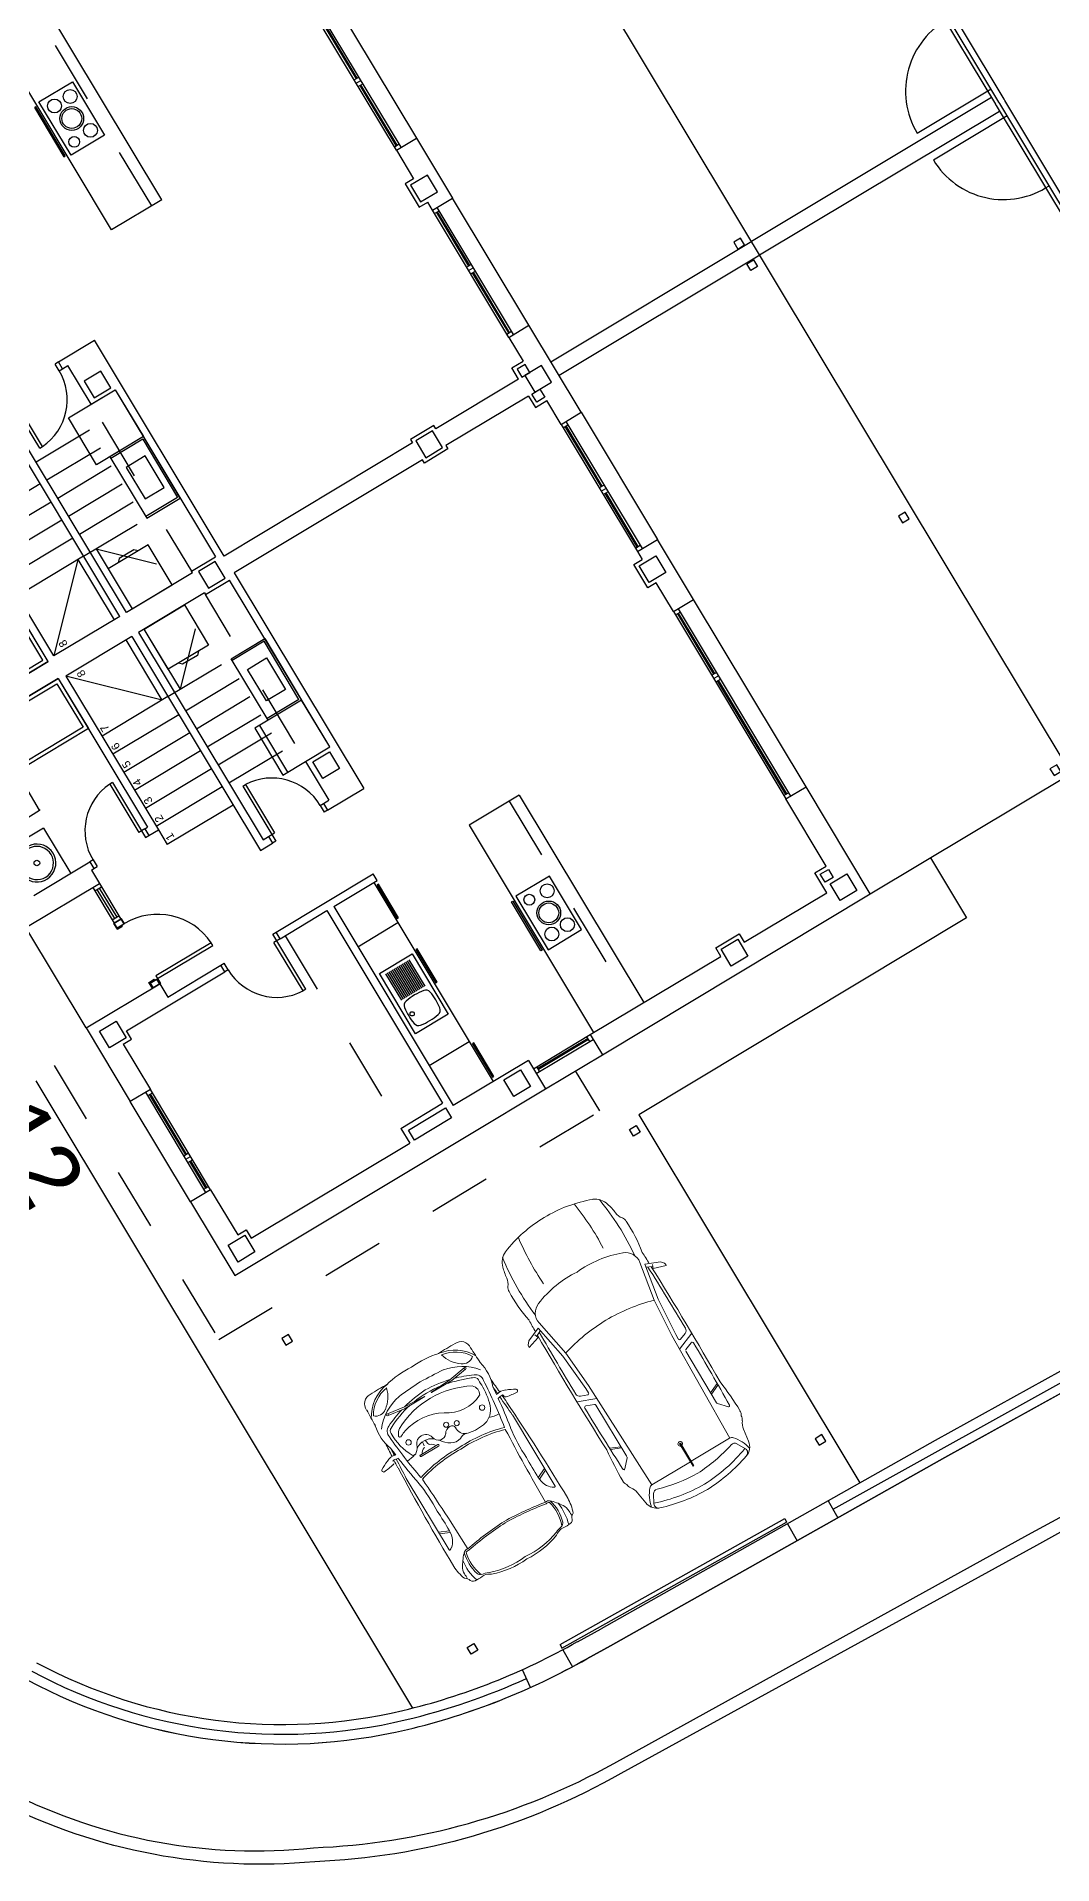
# Model space of a CAD drawing. Header units: millimetres. Extents: x 441061 to 442903, y 4515148 to 4515613.
# Drawn here: x 442452.112 to 442453.739, y 4515539.231 to 4515542.16 of the extents above; entities that cross this region are included whole.
import ezdxf
from ezdxf.enums import TextEntityAlignment as Align

# ---------------------------------------------------------------- set-up
doc = ezdxf.new("R2010")
doc.units = ezdxf.units.MM
doc.linetypes.add('CONTINUA', pattern=[0])
doc.linetypes.add('RAYITAS', pattern=[0.375, 0.25, -0.125])
for name, color, linetype in [('01_mono BAJA', 2, 'Continuous'), ('01_piscinas', 254, 'Continuous'), ('01_proyección', 4, 'RAYITAS')]:
    doc.layers.add(name, color=color, linetype=linetype)
doc.layers.add('01_muebles_B', color=254, linetype='Continuous', lineweight=5)
doc.styles.add('Estilo1', font='swissel.ttf')
doc.styles.add('NIEVES2', font='sanss___.ttf')

# ---------------------------------------------------------------- blocks, each defined once
blk = doc.blocks.new('A$C6A825EFA')
at = {"layer": '01_mono BAJA', "color": 254}
for p, q in [((1.1, 12.5, 0), (0, 12.5, 0)), ((0, 12.5, 0), (0, 7.855, 0)), ((1.1, 12.2, 0), (1.1, 12.5, 0)), ((1.1, 12.5, 0), (2.6, 12.5, 0)), ((3.7, 12.5, 0), (2.6, 12.5, 0)), ((2.6, 12.2, 0), (2.6, 12.5, 0)), ((3.7, 12.5, 0), (3.7, 11.4, 0)), ((3.7, 12.5, 0), (5.2, 12.5, 0)), ((5.2, 12.5, 0), (5.2, 11.4, 0)), ((1.1, 12.2, 0), (0.425, 12.2, 0)), ((0.425, 12.2), (0.425, 12.075)), ((1.1, 12.27, 0), (2.6, 12.27, 0)), ((1.1, 12.2, 0), (2.6, 12.2, 0)), ((1.15, 12.27, 0), (1.15, 12.2, 0)), ((1.15, 12.242, 0), (1.55, 12.242, 0)), ((1.15, 12.228, 0), (1.55, 12.228, 0)), ((1.55, 12.27, 0), (1.55, 12.2, 0)), ((1.6, 12.27, 0), (1.6, 12.2, 0)), ((1.65, 12.27, 0), (1.65, 12.2, 0)), ((1.65, 12.242, 0), (2.55, 12.242, 0)), ((1.65, 12.228, 0), (2.55, 12.228, 0)), ((2.55, 12.27, 0), (2.55, 12.2, 0)), ((3.275, 12.2, 0), (2.6, 12.2, 0)), ((3.275, 12.2), (3.275, 12.075)), ((5.5, 12.2, 0), (5.5, 11.366, 0)), ((6.175, 11.65, 0), (6.175, 12.2, 0)), ((0.3, 12.075, 0), (0.3, 9.705, 0)), ((0.425, 12.075), (0.3, 12.075)), ((3.275, 12.075), (3.4, 12.075)), ((3.4, 12.075, 0), (3.4, 10.606, 0)), ((7.725, 10.5, 0), (7.725, 12.075, 0)), ((7.975, 10.5, 0), (7.975, 12.075, 0)), ((3.785, 11.5, 0), (3.785, 11.44, 0)), ((4.58, 11.5, 0), (4.58, 11.44, 0)), ((4.665, 11.5, 0), (4.665, 11.4, 0)), ((5.2, 11.5, 0), (4.665, 11.5, 0)), ((4.715, 11.5, 0), (4.715, 11.4, 0)), ((5.15, 11.5, 0), (5.15, 11.4, 0)), ((6.175, 11.65, 0), (5.5, 11.65, 0)), ((3.7, 11.4, 0), (3.5, 11.4, 0)), ((3.5, 11.4, 0), (3.5, 10.606, 0)), ((3.71, 11.4, 0), (3.77, 11.4, 0)), ((3.77, 11.43, 0), (3.77, 11.4, 0)), ((4.595, 11.43, 0), (4.595, 11.4, 0)), ((5.2, 11.4, 0), (4.665, 11.4, 0)), ((5.15, 11.467, 0), (4.715, 11.467, 0)), ((5.15, 11.433, 0), (4.715, 11.433, 0)), ((5.4, 11.4, 0), (5.2, 11.4, 0)), ((5.4, 11.4, 0), (5.4, 11.366, 0)), ((5.5, 11.366, 0), (5.4, 11.366, 0)), ((5.4, 11.366, 0), (5.4, 11.316, 0)), ((5.5, 11.316, 0), (5.4, 11.316, 0)), ((5.5, 11.316, 0), (5.5, 11.366, 0)), ((3.4, 10.606, 0), (3.5, 10.606, 0)), ((3.4, 10.556, 0), (3.4, 10.606, 0)), ((3.4, 10.556, 0), (3.5, 10.556, 0)), ((3.5, 10.606, 0), (3.5, 10.556, 0)), ((6.224, 10.591, 0), (5.4, 10.591, 0)), ((5.4, 10.591, 0), (5.4, 10.541, 0)), ((5.5, 10.541, 0), (5.5, 10.632, 0)), ((6.224, 10.632, 0), (5.5, 10.632, 0)), ((6.224, 10.591, 0), (6.224, 10.632, 0)), ((5.18, 9.415, 0), (5.18, 10.4, 0)), ((5.4, 10.4, 0), (5.18, 10.4, 0)), ((5.4, 10.541, 0), (5.4, 10.4, 0)), ((5.5, 10.541, 0), (5.4, 10.541, 0)), ((7.7, 10.4, 0), (5.4, 10.4, 0)), ((5.45, 9.415, 0), (5.45, 10.4, 0)), ((5.5, 10.541, 0), (5.5, 10.5, 0)), ((7.725, 10.5, 0), (5.5, 10.5, 0)), ((5.72, 9.415, 0), (5.72, 10.4, 0)), ((5.99, 9.415, 0), (5.99, 10.4, 0)), ((6.26, 9.415, 0), (6.26, 10.4, 0)), ((6.53, 9.415, 0), (6.53, 10.4, 0)), ((6.8, 9.415, 0), (6.8, 10.4, 0)), ((6.8, 9.5, 0), (7.7, 10.4, 0)), ((7.7, 9.415, 0), (7.7, 10.4, 0)), ((8, 10.4, 0), (10.3, 10.4, 0)), ((8, 9.415, 0), (8, 10.4, 0)), ((8.9, 9.5, 0), (8, 10.4, 0)), ((8.025, 10.5, 0), (10.2, 10.5, 0)), ((8.9, 9.415, 0), (8.9, 10.4, 0)), ((9.17, 9.415, 0), (9.17, 10.4, 0)), ((9.44, 9.415, 0), (9.44, 10.4, 0)), ((9.71, 9.415, 0), (9.71, 10.4, 0)), ((9.98, 9.415, 0), (9.98, 10.4, 0)), ((2.676, 9.831, 0), (2.676, 9.872, 0)), ((2.676, 9.872, 0), (3.4, 9.872, 0)), ((3.4, 9.781, 0), (3.4, 9.872, 0)), ((0.52, 9.705, 0), (0.3, 9.705, 0)), ((0.52, 9.705, 0), (0.52, 9.08, 0)), ((2.676, 9.831, 0), (3.5, 9.831, 0)), ((3.4, 9.781, 0), (3.4, 9.08, 0)), ((3.4, 9.781, 0), (3.5, 9.781, 0)), ((3.5, 9.831, 0), (3.5, 9.781, 0)), ((3.5, 9.781, 0), (3.5, 8.33, 0)), ((7.7, 9.415, 0), (4.5, 9.415, 0)), ((4.5, 9.415, 0), (4.5, 9.235, 0)), ((4.5, 9.415, 0), (4.5, 9.235, 0)), ((6.8, 9.5, 0), (7.7, 9.5, 0)), ((8.9, 9.5, 0), (8, 9.5, 0)), ((8, 9.415, 0), (11.2, 9.415, 0)), ((4.6, 9.235, 0), (4.5, 9.235, 0)), ((4.5, 9.185, 0), (4.5, 9.235, 0)), ((5.324, 9.185, 0), (4.5, 9.185, 0)), ((7.7, 9.315, 0), (4.6, 9.315, 0)), ((4.6, 9.315, 0), (4.6, 9.235, 0)), ((4.6, 9.315, 0), (4.6, 9.235, 0)), ((4.6, 9.235, 0), (4.6, 9.144, 0)), ((5.324, 9.144, 0), (4.6, 9.144, 0)), ((5.324, 9.185, 0), (5.324, 9.144, 0)), ((7.7, 8.33, 0), (7.7, 9.315, 0)), ((8, 8.33, 0), (8, 9.315, 0)), ((8, 9.315, 0), (11.1, 9.315, 0)), ((10.376, 9.185, 0), (10.376, 9.144, 0)), ((10.376, 9.185, 0), (11.2, 9.185, 0)), ((10.376, 9.144, 0), (11.1, 9.144, 0)), ((3.4, 8.98, 0), (0.425, 8.98, 0)), ((0.425, 7.855, 0), (0.425, 8.98, 0)), ((3.4, 9.08, 0), (0.52, 9.08, 0)), ((1.025, 8.98, 0), (1.025, 8.38, 0)), ((1.462, 8.43, 0), (1.462, 8.92, 0)), ((1.462, 8.92, 0), (2.362, 8.92, 0)), ((2.362, 8.92, 0), (2.362, 8.43, 0)), ((2.8, 8.98, 0), (2.8, 8.38, 0)), ((3.4, 8.98, 0), (3.4, 8.33, 0)), ((1.921, 8.85, 0), (2.317, 8.85, 0)), ((1.921, 8.825, 0), (2.317, 8.825, 0)), ((1.921, 8.8, 0), (2.317, 8.8, 0)), ((1.921, 8.775, 0), (2.317, 8.775, 0)), ((1.921, 8.75, 0), (2.317, 8.75, 0)), ((1.921, 8.725, 0), (2.317, 8.725, 0)), ((1.921, 8.7, 0), (2.317, 8.7, 0)), ((1.921, 8.675, 0), (2.317, 8.675, 0)), ((1.921, 8.65, 0), (2.317, 8.65, 0)), ((1.921, 8.625, 0), (2.317, 8.625, 0)), ((1.921, 8.6, 0), (2.317, 8.6, 0)), ((1.921, 8.575, 0), (2.317, 8.575, 0)), ((1.921, 8.55, 0), (2.317, 8.55, 0)), ((1.921, 8.525, 0), (2.317, 8.525, 0)), ((1.921, 8.5, 0), (2.317, 8.5, 0)), ((4.5, 8.41, 0), (4.5, 8.46, 0)), ((4.6, 8.46, 0), (4.5, 8.46, 0)), ((4.6, 8.46, 0), (4.6, 8.41, 0)), ((5.88, 8.6, 0), (5.18, 8.6, 0)), ((5.905, 7.995, 0), (5.905, 8.47, 0)), ((6.775, 7.995, 0), (6.775, 8.47, 0)), ((8.925, 7.995, 0), (8.925, 8.47, 0)), ((9.795, 7.995, 0), (9.795, 8.47, 0)), ((11.1, 8.46, 0), (11.1, 8.41, 0)), ((11.1, 8.46, 0), (11.2, 8.46, 0)), ((11.2, 8.41, 0), (11.2, 8.46, 0)), ((3.4, 8.38, 0), (0.425, 8.38, 0)), ((2.362, 8.43, 0), (1.462, 8.43, 0)), ((3.4, 8.33, 0), (3.5, 8.33, 0)), ((4.5, 8.41, 0), (4.5, 7.87, 0)), ((4.6, 8.41, 0), (4.5, 8.41, 0)), ((4.6, 8.41, 0), (4.6, 8.33, 0)), ((5.18, 8.33, 0), (4.6, 8.33, 0)), ((5.18, 8.33, 0), (5.18, 7.97, 0)), ((7.7, 8.33, 0), (7.675, 8.33, 0)), ((7.7, 8.33, 0), (7.675, 8.33, 0)), ((7.675, 8.33, 0), (7.675, 7.97, 0)), ((8, 8.33, 0), (8.025, 8.33, 0)), ((8, 8.33, 0), (8.025, 8.33, 0)), ((8.025, 8.33, 0), (8.025, 7.97, 0)), ((10.52, 8.33, 0), (11.1, 8.33, 0)), ((10.52, 8.33, 0), (10.52, 7.97, 0)), ((11.1, 8.41, 0), (11.1, 8.33, 0)), ((11.1, 8.41, 0), (11.2, 8.41, 0)), ((11.2, 8.41, 0), (11.2, 7.87, 0)), ((5.18, 7.97, 0), (7.675, 7.97, 0)), ((5.905, 7.995, 0), (6.775, 7.995, 0)), ((10.52, 7.97, 0), (8.025, 7.97, 0)), ((9.795, 7.995, 0), (8.925, 7.995, 0)), ((0.425, 7.855, 0), (0, 7.855, 0)), ((0, 7.855, 0), (0, 7.005, 0)), ((0.23, 7.855, 0), (0.23, 7.005, 0)), ((0.23, 7.805, 0), (0.3, 7.805, 0)), ((0.258, 7.055, 0), (0.258, 7.805, 0)), ((0.272, 7.055, 0), (0.272, 7.805, 0)), ((0.3, 7.855, 0), (0.3, 7.005, 0)), ((7.725, 7.87, 0), (4.5, 7.87, 0)), ((7.725, 5.055, 0), (7.725, 7.87, 0)), ((7.975, 5.055, 0), (7.975, 7.87, 0)), ((7.975, 7.87, 0), (11.2, 7.87, 0)), ((0.23, 7.055, 0), (0.3, 7.055, 0)), ((0.3, 7.005, 0), (0, 7.005, 0)), ((0, 7.005, 0), (0, 3, 0)), ((0.3, 7.005, 0), (0.3, 5.055, 0)), ((3.4, 6.955, 0), (0.3, 6.955, 0)), ((3.4, 6.205, 0), (3.4, 6.955, 0)), ((12.3, 6.955, 0), (15.4, 6.955, 0)), ((12.3, 6.205, 0), (12.3, 6.955, 0)), ((3.4, 6.205, 0), (0.3, 6.205, 0)), ((12.3, 6.205, 0), (15.4, 6.205, 0)), ((7.675, 4.705, 0), (7.675, 5.055, 0)), ((7.675, 5.055, 0), (7.725, 5.055, 0)), ((8.025, 5.055, 0), (7.975, 5.055, 0)), ((8.025, 4.705, 0), (8.025, 5.055, 0)), ((0.3, 4.705, 0), (0.3, 3.47, 0)), ((7.725, 4.705, 0), (7.675, 4.705, 0)), ((7.725, 3.47, 0), (7.725, 4.705, 0)), ((7.975, 3.47, 0), (7.975, 4.705, 0)), ((7.975, 4.705, 0), (8.025, 4.705, 0)), ((0.3, 3.47, 0), (0.595, 3.47, 0)), ((0.595, 3.47, 0), (0.595, 3.3, 0)), ((0.595, 3.3, 0), (1.6, 3.3, 0)), ((1.6, 3.3, 0), (1.6, 3, 0)), ((4.4, 3.3, 0), (1.6, 3.3, 0)), ((1.65, 3.3, 0), (1.65, 3.23, 0)), ((3.35, 3.3, 0), (3.35, 3.23, 0)), ((3.4, 3.3, 0), (3.4, 3.23, 0)), ((3.45, 3.3, 0), (3.45, 3.23, 0)), ((4.35, 3.3, 0), (4.35, 3.23, 0)), ((4.4, 3.3, 0), (4.4, 3, 0)), ((4.4, 3.3, 0), (4.83, 3.3, 0)), ((5.3, 3.3, 0), (5.18, 3.3, 0)), ((7.2, 3.3, 0), (5.3, 3.3, 0)), ((5.3, 3.3, 0), (5.3, 3, 0)), ((5.35, 3.3, 0), (5.35, 3.23, 0)), ((6.15, 3.3, 0), (6.15, 3.23, 0)), ((6.2, 3.3, 0), (6.2, 3.23, 0)), ((6.25, 3.3, 0), (6.25, 3.23, 0)), ((7.15, 3.3, 0), (7.15, 3.23, 0)), ((7.2, 3.3, 0), (7.555, 3.3, 0)), ((7.2, 3.3, 0), (7.2, 3, 0)), ((7.725, 3.47, 0), (7.555, 3.47, 0)), ((7.555, 3.47, 0), (7.555, 3.3, 0)), ((7.975, 3.47, 0), (8.145, 3.47, 0)), ((8.145, 3.47, 0), (8.145, 3.3, 0)), ((8.5, 3.3, 0), (8.145, 3.3, 0)), ((8.5, 3.3, 0), (10.4, 3.3, 0)), ((8.5, 3.3, 0), (8.5, 3, 0)), ((8.55, 3.3, 0), (8.55, 3.23, 0)), ((9.45, 3.3, 0), (9.45, 3.23, 0)), ((9.5, 3.3, 0), (9.5, 3.23, 0)), ((9.55, 3.3, 0), (9.55, 3.23, 0)), ((10.35, 3.3, 0), (10.35, 3.23, 0)), ((10.4, 3.3, 0), (10.4, 3, 0)), ((10.4, 3.3, 0), (10.52, 3.3, 0)), ((11.3, 3.3, 0), (10.87, 3.3, 0)), ((11.3, 3.3, 0), (11.3, 3, 0)), ((11.3, 3.3, 0), (14.1, 3.3, 0)), ((11.35, 3.3, 0), (11.35, 3.23, 0)), ((12.25, 3.3, 0), (12.25, 3.23, 0)), ((12.3, 3.3, 0), (12.3, 3.23, 0)), ((12.35, 3.3, 0), (12.35, 3.23, 0)), ((4.4, 3.23, 0), (1.6, 3.23, 0)), ((1.65, 3.272, 0), (3.35, 3.272, 0)), ((1.65, 3.258, 0), (3.35, 3.258, 0)), ((4.35, 3.272, 0), (3.45, 3.272, 0)), ((4.35, 3.258, 0), (3.45, 3.258, 0)), ((7.2, 3.23, 0), (5.3, 3.23, 0)), ((5.35, 3.272, 0), (6.15, 3.272, 0)), ((5.35, 3.258, 0), (6.15, 3.258, 0)), ((7.15, 3.272, 0), (6.25, 3.272, 0)), ((7.15, 3.258, 0), (6.25, 3.258, 0)), ((8.5, 3.23, 0), (10.4, 3.23, 0)), ((8.55, 3.272, 0), (9.45, 3.272, 0)), ((8.55, 3.258, 0), (9.45, 3.258, 0)), ((10.35, 3.272, 0), (9.55, 3.272, 0)), ((10.35, 3.258, 0), (9.55, 3.258, 0)), ((11.3, 3.23, 0), (14.1, 3.23, 0)), ((11.35, 3.272, 0), (12.25, 3.272, 0)), ((11.35, 3.258, 0), (12.25, 3.258, 0)), ((14.05, 3.272, 0), (12.35, 3.272, 0)), ((14.05, 3.258, 0), (12.35, 3.258, 0)), ((0, 3, 0), (1.6, 3, 0)), ((0, 3), (0, 0, 0)), ((1.6, 3, 0), (4.4, 3, 0)), ((4.4, 3, 0), (5.3, 3, 0)), ((7.2, 3, 0), (5.3, 3, 0)), ((7.2, 3, 0), (8.5, 3, 0)), ((7.75, 0, 0), (7.75, 3, 0)), ((7.95, 0, 0), (7.95, 3, 0)), ((8.5, 3, 0), (10.4, 3, 0)), ((11.3, 3, 0), (10.4, 3, 0)), ((14.1, 3, 0), (11.3, 3, 0)), ((0, 0, 0), (15.7, 0, 0))]:
    blk.add_line(p, q, dxfattribs=at)
for points in [[(0.375, 12.125), (0.125, 12.125), (0.125, 12.375), (0.375, 12.375), (0.375, 12.125)], [(3.575, 12.125), (3.325, 12.125), (3.325, 12.375), (3.575, 12.375), (3.575, 12.125)], [(0.375, 8.005), (0.125, 8.005), (0.125, 8.255), (0.375, 8.255), (0.375, 8.005)], [(5.13, 8.005), (4.88, 8.005), (4.88, 8.255), (5.13, 8.255), (5.13, 8.005)], [(7.725, 8.005), (7.975, 8.005), (7.975, 8.255), (7.725, 8.255), (7.725, 8.005)], [(10.57, 8.005), (10.82, 8.005), (10.82, 8.255), (10.57, 8.255), (10.57, 8.005)], [(0.375, 4.755), (0.125, 4.755), (0.125, 5.005), (0.375, 5.005), (0.375, 4.755)], [(7.725, 4.755), (7.975, 4.755), (7.975, 5.005), (7.725, 5.005), (7.725, 4.755)], [(0.375, 3.125), (0.125, 3.125), (0.125, 3.375), (0.375, 3.375), (0.375, 3.125)], [(5.13, 3.125), (4.88, 3.125), (4.88, 3.375), (5.13, 3.375), (5.13, 3.125)], [(7.725, 3.125), (7.975, 3.125), (7.975, 3.375), (7.725, 3.375), (7.725, 3.125)], [(10.57, 3.125), (10.82, 3.125), (10.82, 3.375), (10.57, 3.375), (10.57, 3.125)], [(3.965, 0.2), (3.865, 0.2), (3.865, 0.1), (3.965, 0.1)]]:
    blk.add_lwpolyline(points, close=True, dxfattribs=at)
at = {"layer": '01_mono BAJA', "color": 254, "elevation": 0, "flags": 128}
blk.add_lwpolyline([(6.394, 12.2, 0.414214), (6.39, 12.196), (6.39, 12.195), (6.4, 11.574, 0.436396), (6.404, 11.57), (6.746, 11.57, 0.436396), (6.75, 11.574), (6.76, 12.195), (6.76, 12.196, 0.414214), (6.756, 12.2)], format="xyb", close=True, dxfattribs=at)
at = {"layer": '01_mono BAJA', "color": 254, "elevation": 0}
for points in [[(6.975, 12.075), (7.725, 12.075), (7.725, 10.5), (6.975, 10.5)], [(7.025, 12.025), (7.675, 12.025), (7.675, 10.55), (7.025, 10.55)], [(8.725, 12.075), (7.975, 12.075), (7.975, 10.5), (8.725, 10.5)], [(8.675, 12.025), (8.025, 12.025), (8.025, 10.55), (8.675, 10.55)], [(3.785, 11.51), (3.785, 11.5), (3.7, 11.5), (3.7, 11.51)], [(3.77, 11.4), (3.7, 11.4), (3.7, 11.5), (3.77, 11.5)], [(4.58, 11.51), (4.58, 11.5), (4.665, 11.5), (4.665, 11.51)], [(3.77, 11.4), (3.77, 11.39), (3.7, 11.39), (3.7, 11.4)], [(3.785, 11.44), (3.785, 11.43), (3.77, 11.43), (3.77, 11.44)], [(3.77, 11.39), (3.77, 10.565), (3.81, 10.565), (3.81, 11.39)], [(4.58, 11.44), (4.58, 11.43), (4.595, 11.43), (4.595, 11.44)], [(4.595, 11.4), (4.595, 11.39), (4.665, 11.39), (4.665, 11.4)], [(0.3, 9.635), (0.45, 9.635), (0.45, 9.08), (0.3, 9.08)], [(7.1, 9.23), (7.7, 9.23), (7.7, 8.63), (7.1, 8.63)], [(8.6, 9.23), (8, 9.23), (8, 8.63), (8.6, 8.63)], [(5.18, 8.67), (5.18, 7.97), (5.88, 7.97), (5.88, 8.67)], [(10.52, 8.67), (10.52, 7.97), (9.82, 7.97), (9.82, 8.67)], [(5.88, 8.47), (6.8, 8.47), (6.8, 7.97), (5.88, 7.97)], [(9.82, 8.47), (8.9, 8.47), (8.9, 7.97), (9.82, 7.97)], [(0.478, 8.36), (0.478, 8.34), (0.978, 8.34), (0.978, 8.36)], [(1.887, 8.36), (1.887, 8.34), (2.387, 8.34), (2.387, 8.36)], [(2.85, 8.36), (2.85, 8.34), (3.35, 8.34), (3.35, 8.36)], [(6.104, 8.363), (6.576, 8.363), (6.576, 8.077), (6.104, 8.077)], [(9.596, 8.363), (9.124, 8.363), (9.124, 8.077), (9.596, 8.077)], [(1.513, 6.408), (2.313, 6.408), (2.312, 6.908), (1.512, 6.908)], [(2.28, 6.975), (1.545, 6.975), (1.545, 6.995), (2.28, 6.995)], [(14.187, 6.408), (13.387, 6.408), (13.388, 6.908), (14.188, 6.908)], [(13.42, 6.975), (14.155, 6.975), (14.155, 6.995), (13.42, 6.995)], [(0.425, 3.42), (0.545, 3.42), (0.545, 3.3), (0.425, 3.3)], [(7.605, 3.42), (7.725, 3.42), (7.725, 3.3), (7.605, 3.3)], [(8.095, 3.42), (7.975, 3.42), (7.975, 3.3), (8.095, 3.3)], [(0.19, 0.2), (0.09, 0.2), (0.09, 0.1), (0.19, 0.1)], [(7.64, 0.2), (7.74, 0.2), (7.74, 0.1), (7.64, 0.1)], [(8.06, 0.2), (7.96, 0.2), (7.96, 0.1), (8.06, 0.1)]]:
    blk.add_lwpolyline(points, close=True, dxfattribs=at)
for points in [[(4.595, 11.5), (4.595, 11.4)], [(4.665, 11.4), (4.665, 11.5)], [(7.1, 8.78), (7.06, 8.82), (7.06, 9.04), (7.1, 9.08)], [(8.6, 8.78), (8.64, 8.82), (8.64, 9.04), (8.6, 9.08)], [(0.3, 5.055), (0.425, 5.055), (0.425, 4.705), (0.3, 4.705)]]:
    blk.add_lwpolyline(points, dxfattribs=at)
at = {"layer": '01_mono BAJA', "color": 254}
for points in [[(4.83, 3.3), (4.83, 3.425), (5.18, 3.425), (5.18, 3.3)], [(10.87, 3.3), (10.87, 3.425), (10.52, 3.425), (10.52, 3.3)]]:
    blk.add_lwpolyline(points, dxfattribs=at)
for centre, radius in [((5.837, 11.953, 0), 0.036), ((1.704, 8.825, 0), 0.0275), ((1.66, 6.765, 0), 0.089), ((1.912, 6.658, 0), 0.152), ((2.185, 6.785, 0), 0.0693), ((13.515, 6.785, 0), 0.0693), ((13.788, 6.658, 0), 0.152), ((14.04, 6.765, 0), 0.089), ((1.66, 6.531, 0), 0.089), ((1.912, 6.658, 0), 0.127), ((2.165, 6.531, 0), 0.089), ((13.535, 6.531, 0), 0.089), ((13.788, 6.658, 0), 0.127), ((14.04, 6.531, 0), 0.089)]:
    blk.add_circle(centre, radius, dxfattribs=at)
for centre, radius, start, end in [((5.837, 11.953, 0), 0.243, 114.8749, 65.1251), ((5.837, 11.953, 0), 0.213, 112.0656, 68.0564), ((3.768, 11.391, 0), 0.827, 272.8856, 359.9505), ((5.5, 10.591, 0), 0.725, 3.2758, 90), ((3.4, 9.831, 0), 0.725, 90, 176.7242), ((4.6, 9.185, 0), 0.725, 270, 356.7242), ((11.1, 9.185, 0), 0.725, 183.2758, 270), ((2.262, 8.675, 0), 0.75, 169.8852, 190.1148), ((1.598, 8.794, 0), 0.075, 99.0787, 169.8852), ((1.704, 8.127, 0), 0.75, 80.9213, 99.0787), ((1.811, 8.794, 0), 0.075, 10.1148, 80.9213), ((1.146, 8.675, 0), 0.75, 349.8852, 10.1148), ((1.598, 8.557, 0), 0.075, 190.1148, 260.9213), ((1.704, 9.223, 0), 0.75, 260.9213, 279.0787), ((1.811, 8.557, 0), 0.075, 279.0787, 349.8852)]:
    blk.add_arc(centre, radius, start, end, dxfattribs=at)
at = {"layer": '01_proyección', "color": 120, "ltscale": 0.25}
for p, q in [((3.4, 9.705, 0), (0.52, 9.705, 0)), ((6.8, 9.415, 0), (6.8, 8.33, 0)), ((8.9, 9.415, 0), (8.9, 8.33, 0)), ((5.45, 9.315, 0), (5.45, 8.33, 0)), ((5.72, 9.315, 0), (5.72, 8.33, 0)), ((5.99, 9.315, 0), (5.99, 8.33, 0)), ((6.26, 9.315, 0), (6.26, 8.33, 0)), ((6.53, 9.315, 0), (6.53, 8.33, 0)), ((6.8, 9.23, 0), (7.7, 9.23, 0)), ((6.8, 9.23, 0), (7.7, 8.33, 0)), ((8.9, 9.23, 0), (8, 9.23, 0)), ((8.9, 9.23, 0), (8, 8.33, 0)), ((9.17, 9.315, 0), (9.17, 8.33, 0)), ((9.44, 9.315, 0), (9.44, 8.33, 0)), ((9.71, 9.315, 0), (9.71, 8.33, 0)), ((9.98, 9.315, 0), (9.98, 8.33, 0)), ((10.25, 9.315, 0), (10.25, 8.33, 0)), ((5.45, 8.33, 0), (7.675, 8.33, 0)), ((10.25, 8.33, 0), (8.025, 8.33, 0)), ((3.4, 6.355, 0), (0.3, 6.355, 0)), ((12.3, 6.355, 0), (15.4, 6.355, 0))]:
    blk.add_line(p, q, dxfattribs=at)
at = {"layer": '01_proyección', "color": 120, "ltscale": 0.25, "elevation": 0}
blk.add_lwpolyline([(15.7, 7.405), (16.3, 7.405), (16.3, 13.1), (-0.6, 13.1), (-0.6, 7.405), (0, 7.405)], dxfattribs=at)
at = {"layer": '01_mono BAJA', "color": 254, "style": 'NIEVES2'}
for s, p in [('1', (5.249, 10.268, 0)), ('2', (5.519, 10.268, 0)), ('3', (5.789, 10.268, 0)), ('4', (6.059, 10.268, 0)), ('5', (6.329, 10.268, 0)), ('6', (6.599, 10.268, 0)), ('7', (6.869, 10.268, 0)), ('8', (7.625, 10.166, 0))]:
    blk.add_text(s, height=0.103, dxfattribs=at).set_placement(p, align=Align.CENTER)
blk.add_text('8', height=0.103, rotation=0, dxfattribs=at).set_placement((8.075, 10.166, 0), align=Align.CENTER)
blk = doc.blocks.new('A$C0D711DC8')
at = {"layer": '01_muebles_B', "color": 254}
for p, q in [((10.733, 9.894), (9.764, 9.894)), ((10.493, 9.894), (10.545, 9.776)), ((10.515, 9.894), (10.567, 9.778)), ((9.004, 9.693), (9.038, 9.48)), ((9.056, 9.495), (9.026, 9.699)), ((9.038, 9.48), (9.054, 9.218)), ((9.056, 9.218), (9.056, 9.495)), ((9.054, 9.218), (9.056, 9.218)), ((9.038, 8.865), (9.054, 9.127)), ((9.054, 9.127), (9.056, 9.127)), ((9.056, 9.127), (9.056, 8.851)), ((9.614, 8.734), (9.614, 8.97)), ((9.634, 8.734), (9.634, 8.97)), ((9.004, 8.652), (9.038, 8.865)), ((9.056, 8.851), (9.026, 8.647)), ((9.546, 8.827), (9.494, 8.834)), ((9.546, 8.878), (9.495, 8.871)), ((10.493, 8.452), (10.545, 8.569)), ((10.515, 8.452), (10.567, 8.567)), ((10.733, 8.452), (9.764, 8.452))]:
    blk.add_line(p, q, dxfattribs=at)
for centre, radius in [((9.014, 9.701), 0.0121), ((9.51, 9.635), 0.0319), ((9.466, 9.173), 0.0297), ((9.514, 9.288), 0.0297), ((9.014, 8.645), 0.0121), ((9.417, 8.691), 0.0319)]:
    blk.add_circle(centre, radius, dxfattribs=at)
for centre, radius, start, end in [((10.167, 9.714), 0.738, 149.7434, 158.9846), ((9.544, 10.069), 0.023, 23.336, 131.4157), ((8.51, 10.147), 1.058, 348.7131, 356.2571), ((8.829, 9.758), 0.121, 83.4929, 184.381), ((9.185, 9.462), 0.48, 118.4979, 171.6974), ((9.142, 9.497), 0.403, 119.7279, 173.0139), ((9.122, 5.315), 4.571, 90.9016, 93.5003), ((9.503, 9.367), 0.611, 128.6532, 169.9617), ((8.847, 9.764), 0.126, 322.6544, 41.1658), ((9.178, 9.352), 0.549, 69.8978, 103.4423), ((9.226, 9.718), 0.0964, 77.7254, 158.9302), ((8.819, 3.701), 6.126, 80.3818, 85.9978), ((9.94, 2.874), 7.047, 93.9115, 95.3212), ((8.751, 3.271), 6.625, 83.7996, 84.6711), ((10.975, -10.424), 20.353, 94.2603, 94.5093), ((9.619, 9.904), 0.16, 152.3452, 197.1649), ((9.518, 9.909), 0.0131, 69.95, 178.3297), ((9.777, 9.927), 0.273, 183.7214, 196.1025), ((9.94, 2.874), 7.047, 92.7044, 93.5361), ((10.975, -10.424), 20.353, 93.4112, 94.1277), ((8.751, 3.271), 6.625, 80.1778, 83.3742), ((9.525, 9.945), 0.0232, 265.4824, 347.7447), ((10.995, -17.873), 27.82, 90.1403, 92.8584), ((10.175, 11.66), 1.884, 261.0449, 273.0528), ((10.529, 10.11), 0.334, 272.7892, 291.8342), ((10.573, 9.974), 0.192, 294.6989, 323.0283), ((10.691, 9.894), 0.0501, 315.174, 347.3096), ((10.732, 9.885), 0.00831, 343.0311, 79.2932), ((11.29, 9.332), 0.611, 121.0895, 136.7388), ((11.01, 9.2), 0.627, 72.4585, 97.9913), ((10.906, 9.364), 0.584, 69.532, 87.9675), ((11.059, 9.742), 0.141, 86.8457, 126.696), ((11.101, 8.862), 1.022, 88.2888, 91.9327), ((11.185, 9.948), 0.0842, 206.7402, 257.6517), ((11.135, 9.81), 0.0644, 351.2386, 60.1485), ((10.241, 9.772), 0.959, 355.5054, 1.6982), ((10.942, 9.629), 2.236, 176.9311, 182.7066), ((8.653, 9.896), 0.361, 284.3027, 324.7225), ((10.509, 9.106), 1.518, 154.798, 163.8884), ((9.975, 9.34), 0.903, 155.1761, 164.735), ((10.144, 9.165), 1.038, 151.121, 207.6483), ((9.211, 9.707), 0.057, 88.7397, 167.4182), ((9.265, 9.038), 0.727, 86.5634, 94.2004), ((9.314, 9.595), 0.107, 57.3841, 137.6524), ((9.306, 9.064), 0.701, 67.8757, 89.7559), ((8.958, 9.487), 0.459, 324.9496, 25.463), ((9.473, 9.516), 0.219, 7.735, 63.719), ((9.165, 9.803), 0.511, 341.8582, 355.871), ((11.471, 9.253), 1.7, 163.325, 182.6992), ((11.496, 9.248), 1.7, 163.325, 182.5468), ((12.246, 53.159), 43.488, 266.8642, 267.4858), ((10.459, 15.409), 5.634, 268.1287, 270.8789), ((12.021, 70.959), 61.269, 268.42618, 268.89057), ((14.417, 9.048), 3.64, 169.6671, 178.0415), ((14.417, 9.048), 3.62, 169.6671, 178.0415), ((10.894, 9.715), 0.0607, 143.7564, 193.2967), ((10.991, 9.25), 0.526, 73.7001, 105.481), ((10.903, 9.711), 0.0495, 146.1855, 196.1005), ((10.991, 9.25), 0.505, 69.1925, 104.8598), ((11.113, 9.698), 0.062, 14.8998, 65.8723), ((11.473, 9.762), 0.303, 189.085, 205.7225), ((11.352, 9.713), 0.156, 186.0058, 219.1392), ((10.256, 9.278), 1.007, 354.015, 20.5105), ((10.287, 9.262), 1.007, 354.9224, 20.5105), ((9.808, 9.261), 1.13, 166.1566, 184.4621), ((17.649, 8.764), 8.777, 175.3636, 177.3327), ((10.509, 9.106), 1.518, 165.717, 177.48), ((10.25, 9.166), 1.218, 160.2257, 168.6391), ((9.185, 9.47), 0.511, 343.3936, 8.525), ((9.808, 9.085), 1.13, 175.5379, 193.8434), ((17.649, 9.581), 8.777, 182.6673, 184.6364), ((10.509, 9.239), 1.518, 182.52, 194.283), ((10.25, 9.166), 1.218, 171.2453, 188.5682), ((9.904, 8.914), 0.65, 151.4841, 196.6746), ((9.552, 9.202), 0.047, 86.7847, 183.1724), ((9.6, 9.197), 0.0954, 178.5946, 241.3055), ((9.566, 9.362), 0.114, 263.9035, 340.5155), ((9.771, 9.295), 0.101, 164.9008, 216.3288), ((9.538, 9.188), 0.158, 330.3363, 17.3801), ((11.471, 9.093), 1.7, 177.3008, 196.675), ((11.496, 9.097), 1.7, 177.4532, 196.675), ((14.417, 9.297), 3.64, 181.9585, 190.3329), ((14.417, 9.297), 3.62, 181.9585, 190.3329), ((10.256, 9.068), 1.007, 339.4895, 5.985), ((10.287, 9.084), 1.007, 339.4895, 5.0776), ((9.528, 8.859), 0.101, 101.4545, 181.9236), ((9.686, 8.849), 0.193, 142.3155, 213.2169), ((9.492, 9.055), 0.098, 279.5997, 343.5492), ((9.498, 9.044), 0.0889, 349.0142, 50.9794), ((9.665, 8.855), 0.106, 119.0162, 160.5033), ((9.424, 9.265), 0.296, 301.9645, 328.2937), ((9.624, 8.97), 0.0104, 0, 180), ((10.942, 8.716), 2.236, 177.2934, 183.0689), ((9.185, 8.884), 0.48, 188.3026, 241.5021), ((9.142, 8.849), 0.403, 186.9861, 240.2721), ((8.653, 8.449), 0.361, 35.2775, 75.6973), ((9.503, 8.978), 0.611, 190.0383, 231.3468), ((10.509, 9.239), 1.518, 196.1116, 205.202), ((10.25, 9.166), 1.218, 191.3609, 207.4845), ((9.525, 8.854), 0.0985, 178.6673, 249.1293), ((9.426, 8.595), 0.178, 39.093, 68.893), ((9.543, 8.902), 0.0241, 275.7304, 333.0283), ((9.543, 8.803), 0.0241, 26.9717, 84.2696), ((9.665, 8.849), 0.106, 199.4967, 240.9838), ((9.624, 8.734), 0.0104, 180, 0), ((8.829, 8.587), 0.121, 175.619, 276.5071), ((8.847, 8.581), 0.126, 318.8342, 37.3456), ((9.226, 8.628), 0.0964, 201.0698, 282.2746), ((9.215, 8.619), 0.0486, 198.7488, 279.3616), ((9.25, 9.243), 0.672, 267.6901, 298.2478), ((9.346, 8.77), 0.149, 215.4424, 244.8998), ((8.819, 14.644), 6.126, 274.0022, 279.6182), ((9.507, 8.785), 0.232, 194.2372, 212.2618), ((9.299, 8.649), 0.0212, 220.8304, 310.3789), ((9.285, 8.645), 0.0299, 337.3586, 32.1758), ((8.751, 15.074), 6.625, 276.6258, 279.8222), ((9.532, 8.677), 0.0451, 325.113, 43.0643), ((9.161, 8.546), 0.436, 2.9924, 17.9381), ((12.246, -34.814), 43.488, 92.5142, 93.1358), ((10.175, 6.685), 1.884, 86.9472, 98.9551), ((10.459, 2.936), 5.634, 89.1211, 91.8713), ((12.021, -52.613), 61.269, 91.10943, 91.57382), ((10.529, 8.236), 0.334, 68.1658, 87.2108), ((10.573, 8.372), 0.192, 36.9717, 65.3011), ((10.894, 8.63), 0.0607, 166.7033, 216.2436), ((11.29, 9.013), 0.611, 223.2612, 238.9105), ((10.991, 9.095), 0.526, 254.519, 286.2999), ((10.903, 8.634), 0.0495, 163.8995, 213.8145), ((10.991, 9.095), 0.505, 255.1402, 290.8075), ((11.01, 9.145), 0.627, 262.0087, 287.5415), ((11.113, 8.647), 0.062, 294.1277, 345.1002), ((11.135, 8.535), 0.0644, 299.8515, 8.7614), ((11.473, 8.583), 0.303, 154.2775, 170.915), ((11.352, 8.632), 0.156, 140.8608, 173.9942), ((10.241, 8.573), 0.959, 358.3018, 4.4946), ((9.122, 13.031), 4.571, 266.4997, 269.0984), ((9.178, 8.993), 0.549, 256.5577, 290.1022), ((9.94, 15.472), 7.047, 264.6788, 266.0885), ((8.751, 15.074), 6.625, 275.3289, 276.2004), ((10.975, 28.769), 20.353, 265.4907, 265.7397), ((9.619, 8.441), 0.16, 162.8351, 207.6548), ((10.167, 8.631), 0.738, 201.0154, 210.2566), ((9.777, 8.418), 0.273, 163.8975, 176.2786), ((9.518, 8.436), 0.0131, 181.6703, 290.05), ((9.94, 15.472), 7.047, 266.4639, 267.2956), ((10.975, 28.769), 20.353, 265.8723, 266.5888), ((9.525, 8.401), 0.0232, 12.2553, 94.5176), ((8.51, 8.199), 1.058, 3.7429, 11.2869), ((10.995, 36.219), 27.82, 267.1416, 269.8597), ((10.691, 8.451), 0.0501, 12.6904, 44.826), ((10.732, 8.46), 0.00831, 280.7068, 16.9689), ((10.906, 8.982), 0.584, 272.0325, 290.468), ((11.059, 8.603), 0.141, 233.304, 273.1543), ((11.101, 9.484), 1.022, 268.0673, 271.7112), ((11.185, 8.397), 0.0842, 102.3483, 153.2598), ((9.544, 8.277), 0.023, 228.5843, 336.664)]:
    blk.add_arc(centre, radius, start, end, dxfattribs=at)
blk = doc.blocks.new('A$C392252A0')
at = {"layer": '01_muebles_B', "color": 254}
for p, q in [((10.715, 8.129), (10.705, 8.127)), ((10.705, 8.127), (10.752, 7.979)), ((10.738, 8.124), (10.715, 8.129)), ((10.775, 8.091), (10.738, 8.124)), ((8.605, 7.917), (8.455, 7.893)), ((9.019, 7.811), (8.92, 7.9)), ((9.201, 7.926), (9.149, 7.807)), ((9.219, 7.928), (9.166, 7.807)), ((9.784, 7.911), (9.748, 7.818)), ((9.876, 7.976), (9.791, 7.758)), ((9.913, 7.908), (9.882, 7.828)), ((10.418, 7.844), (10.846, 7.92)), ((10.43, 7.798), (10.894, 7.881)), ((10.752, 7.979), (10.798, 7.995)), ((10.773, 7.987), (10.809, 7.914)), ((10.846, 7.92), (10.775, 8.091)), ((8.499, 7.763), (8.397, 7.82)), ((8.599, 7.726), (9.971, 7.763)), ((8.599, 7.725), (8.599, 7.201)), ((9.731, 7.807), (9.031, 7.807)), ((9.898, 7.807), (9.958, 7.808)), ((10.418, 7.844), (9.958, 7.808)), ((10.43, 7.798), (9.971, 7.763)), ((8.839, 7.203), (8.537, 7.2)), ((8.537, 7.2), (8.537, 7.193)), ((8.839, 7.19), (8.537, 7.193)), ((8.599, 6.669), (8.599, 7.193)), ((8.499, 6.631), (8.397, 6.573)), ((8.599, 6.668), (9.971, 6.631)), ((9.876, 6.418), (9.791, 6.636)), ((10.43, 6.596), (9.971, 6.631)), ((8.605, 6.476), (8.455, 6.5)), ((9.019, 6.582), (8.92, 6.494)), ((9.731, 6.587), (9.031, 6.587)), ((9.201, 6.468), (9.149, 6.587)), ((9.219, 6.466), (9.166, 6.587)), ((9.784, 6.482), (9.748, 6.576)), ((9.913, 6.486), (9.882, 6.565)), ((9.898, 6.587), (9.958, 6.585)), ((10.418, 6.55), (9.958, 6.585)), ((10.418, 6.55), (10.846, 6.473)), ((10.43, 6.596), (10.894, 6.512)), ((10.705, 6.267), (10.752, 6.414)), ((10.752, 6.414), (10.798, 6.398)), ((10.773, 6.407), (10.809, 6.48)), ((10.846, 6.473), (10.775, 6.303)), ((10.715, 6.265), (10.705, 6.267)), ((10.738, 6.27), (10.715, 6.265)), ((10.775, 6.303), (10.738, 6.27))]:
    blk.add_line(p, q, dxfattribs=at)
for centre, radius, start, end in [((8.474, 7.733), 0.162, 96.7804, 161.7197), ((8.586, 8.093), 0.177, 275.9895, 308.6871), ((8.751, 7.888), 0.086, 87.4739, 128.6871), ((8.808, 7.907), 0.086, 87.4739, 128.6871), ((8.809, 4.809), 3.183, 82.5975, 89.9397), ((8.929, 7.908), 0.0124, 91.7937, 220.4777), ((10.022, -29.576), 37.513, 90.3882, 91.6701), ((10.099, -28.508), 36.485, 88.9288, 91.3819), ((9.768, 7.918), 0.0177, 338.7209, 90.3882), ((9.963, 7.889), 0.0531, 90.2143, 158.7209), ((10.099, -28.508), 36.45, 88.8997, 90.2143), ((10.099, -28.508), 36.485, 88.6181, 88.8592), ((10.925, 7.707), 0.177, 21.0532, 100.1701), ((11.3, 6.178), 1.816, 87.2886, 100.1742), ((11.313, 4.914), 2.974, 81.2806, 96.1737), ((11.389, 7.907), 0.086, 51.3129, 92.5261), ((11.554, 8.112), 0.177, 231.3129, 264.0105), ((11.467, 7.285), 0.654, 72.0531, 84.0105), ((11.619, 7.711), 0.203, 22.7994, 75.9629), ((10.216, 7.155), 1.997, 161.6598, 178.7983), ((10.242, 7.158), 1.952, 160.298, 178.865), ((8.375, 7.769), 0.0561, 66.6468, 164.8738), ((8.295, 7.436), 0.435, 49.0196, 78.8841), ((10.276, 7.152), 1.836, 162.6109, 178.6018), ((8.473, 7.717), 0.0531, 342.7058, 60.706), ((8.545, 7.725), 0.0531, 0, 49.0196), ((9.031, 7.824), 0.0177, 228.3547, 270), ((9.731, 7.824), 0.0177, 270, 338.7209), ((9.897, 7.823), 0.0159, 158.7209, 271.5074), ((8.43, 7.197), 2.089, 0, 16.7318), ((9.874, 7.302), 1.304, 355.3559, 21.0532), ((10.262, 7.197), 1.654, 0, 21.006), ((11.437, 4.633), 2.974, 81.5863, 93.456), ((10.216, 7.239), 1.997, 181.2017, 198.3402), ((10.242, 7.236), 1.952, 181.135, 199.702), ((10.276, 7.242), 1.836, 181.3982, 197.3891), ((8.839, 7.197), 0.0267, 193.7603, 166.2397), ((8.839, 7.197), 0.00662, 270, 90), ((8.43, 7.197), 2.089, 343.2682, 0), ((9.874, 7.091), 1.304, 338.9468, 4.6441), ((10.262, 7.197), 1.654, 338.994, 0), ((11.437, 9.761), 2.974, 266.544, 278.4137), ((8.474, 6.661), 0.162, 198.2803, 263.2196), ((8.375, 6.625), 0.0561, 195.1262, 293.3532), ((8.295, 6.957), 0.435, 281.1159, 310.9804), ((8.473, 6.677), 0.0531, 299.294, 17.2942), ((8.545, 6.669), 0.0531, 310.9804, 0), ((10.925, 6.686), 0.177, 259.8299, 338.9468), ((11.619, 6.682), 0.203, 284.0371, 337.2006), ((8.586, 6.3), 0.177, 51.3129, 84.0105), ((8.751, 6.506), 0.086, 231.3129, 272.5261), ((8.808, 6.487), 0.086, 231.3129, 272.5261), ((8.809, 9.584), 3.183, 270.0603, 277.4025), ((8.929, 6.486), 0.0124, 139.5223, 268.2063), ((10.022, 43.97), 37.513, 268.3299, 269.6118), ((9.031, 6.569), 0.0177, 90, 131.6453), ((10.099, 42.902), 36.485, 268.6181, 271.0712), ((9.731, 6.569), 0.0177, 21.2791, 90), ((9.768, 6.476), 0.0177, 269.6118, 21.2791), ((9.897, 6.571), 0.0159, 88.4926, 201.2791), ((9.963, 6.505), 0.0531, 201.2791, 269.7857), ((10.099, 42.902), 36.45, 269.7857, 271.1003), ((10.099, 42.902), 36.485, 271.1408, 271.3819), ((11.3, 8.215), 1.816, 259.8258, 272.7114), ((11.313, 9.479), 2.974, 263.8263, 278.7194), ((11.389, 6.487), 0.086, 267.4739, 308.6871), ((11.554, 6.282), 0.177, 95.9895, 128.6871), ((11.467, 7.108), 0.654, 275.9895, 287.9469)]:
    blk.add_arc(centre, radius, start, end, dxfattribs=at)
blk = doc.blocks.new('A$C21391103')
at = {"layer": '01_piscinas'}
for p, q in [((96.282, 63.416), (103.524, 51.353)), ((102.521, 50.984), (103.466, 51.551)), ((103.473, 51.439, 0), (100.398, 49.593, 0)), ((103.524, 51.353), (103.533, 51.338)), ((103.533, 51.338), (103.524, 51.353)), ((103.533, 51.338), (111.049, 38.819)), ((100.501, 49.422, 0), (103.576, 51.267, 0)), ((102.727, 50.641), (103.671, 51.208)), ((102.69, 41.696), (103.153, 40.925)), ((103.153, 40.925), (98.952, 38.402)), ((91.226, 38.837), (96.054, 30.797)), ((101.442, 33.345, 7.721), (110.846, 38.576, 838.485)), ((98.952, 38.402), (101.786, 33.683)), ((109.763, 38.112), (102.751, 34.227)), ((109.884, 37.893), (102.873, 34.009)), ((102.751, 34.227), (98.469, 31.813)), ((102.873, 34.009), (98.59, 31.594)), ((101.381, 33.454), (101.503, 33.237)), ((97.943, 31.611), (100.822, 33.225)), ((97.968, 31.567), (100.846, 33.181)), ((100.822, 33.225), (100.846, 33.181)), ((100.858, 33.16), (100.981, 32.942)), ((98.166, 31.648), (98.469, 31.813)), ((97.943, 31.611), (97.968, 31.567)), ((97.98, 31.545), (98.103, 31.327)), ((98.59, 31.594), (98.288, 31.43)), ((97.565, 31.061), (97.462, 31.289))]:
    blk.add_line(p, q, dxfattribs=at)
for points in [[(142.36, 54.056), (130.579, 47.579), (126.601, 45.387), (122.637, 43.149), (118.211, 40.705), (110.241, 36.318), (109.334, 35.848), (105.845, 33.878), (104.048, 32.881), (98.72, 29.96, -0.121125), (94.799, 28.827, -0.140664), (90.771, 29.587, -0.142395), (87.056, 33.033), (85.813, 35.14), (83.779, 38.584), (80.683, 43.615), (75.946, 51.534), (71.318, 59.2)], [(71.452, 59.323), (76.078, 51.6), (80.817, 43.699), (81.328, 42.831), (83.917, 38.616), (85.523, 35.927), (86.033, 35.052), (87.185, 33.12, 0.142823), (90.88, 29.726, 0.145776), (94.782, 29.007, 0.118442), (98.631, 30.087), (103.937, 33.017), (105.783, 34.018), (106.632, 34.488), (109.258, 35.961), (110.157, 36.462), (118.139, 40.88), (122.539, 43.301), (123.443, 43.779), (126.538, 45.515), (130.542, 47.716), (131.456, 48.229), (142.274, 54.213)], [(77.116, 52.571), (82.132, 44.181), (85.199, 39.128), (87.238, 35.726), (87.993, 34.468, 0.146839), (91.113, 31.16, 0.183488), (95.987, 30.523, 0.071368), (98.288, 31.43), (98.59, 31.594), (102.873, 34.009), (109.884, 37.893), (117.302, 41.974), (125.728, 46.639), (131.083, 49.607), (141.606, 55.414)]]:
    blk.add_lwpolyline(points, format="xyb", dxfattribs=at)
for points in [[(111.095, 38.844), (103.577, 51.365), (103.568, 51.38), (96.326, 63.442), (96.288, 63.505), (89.039, 75.58), (89.039, 75.579), (81.807, 87.625), (75.794, 97.64)], [(111.159, 38.883), (103.642, 51.404), (103.633, 51.418), (96.391, 63.481), (96.353, 63.544), (89.065, 75.683), (89.065, 75.682), (81.871, 87.663), (75.868, 97.662)]]:
    blk.add_lwpolyline(points, dxfattribs=at)
for points in [[(98.885, 38.126), (98.834, 38.211), (98.92, 38.263), (98.971, 38.177)], [(94.513, 35.501), (94.461, 35.586), (94.376, 35.535), (94.427, 35.449)], [(101.212, 34.25), (101.263, 34.165), (101.349, 34.216), (101.298, 34.302)], [(96.84, 31.625), (96.891, 31.54), (96.805, 31.488), (96.754, 31.574)]]:
    blk.add_lwpolyline(points, close=True, dxfattribs=at)
for centre, radius, start, end in [((103.421, 51.525), 1.05, 118.1591, 210.9802), ((103.627, 51.182), 1.05, 210.9802, 303.8014), ((93.976, 38.996), 8.458, 283.3488, 299.6948), ((93.976, 38.996), 8.708, 283.3488, 299.6775), ((94.389, 37.259), 6.798, 241.7915, 283.3488), ((94.389, 37.259), 6.673, 241.7915, 283.3488), ((93.976, 38.996), 8.583, 283.3488, 294.3359), ((94.389, 37.259), 6.923, 241.7592, 283.3488)]:
    blk.add_arc(centre, radius, start, end, dxfattribs=at)
at = {"layer": '01_piscinas', "rotation": 120.9802402672481}
blk.add_blockref('A$C6A825EFA', (104.491, 42.777, 0), dxfattribs=at)
at = {"layer": '01_piscinas', "xscale": 1.1, "yscale": 1.1, "zscale": 1.1}
for name, p, rotation in [('A$C392252A0', (111.275, 29.923), 120.9802399697766), ('A$C0D711DC8', (82.473, 38.162), 300.9802399697765)]:
    blk.add_blockref(name, p, dxfattribs=dict(at, rotation=rotation))
at = {"layer": '01_piscinas', "style": 'Estilo1', "text_generation_flag": 6}
blk.add_text('12', height=0.8486, rotation=121.2638, dxfattribs=at).set_placement((90.833, 37.693), align=Align.CENTER)

msp = doc.modelspace()

# ---------------------------------------------------------------- block references
at = {"layer": '01_piscinas', "color": 6, "linetype": 'CONTINUA', "xscale": 0.125, "yscale": 0.125, "zscale": 0.125}
msp.add_blockref('A$C21391103', (442440.7076, 4515535.6321), dxfattribs=at)

doc.saveas('drawing.dxf')
